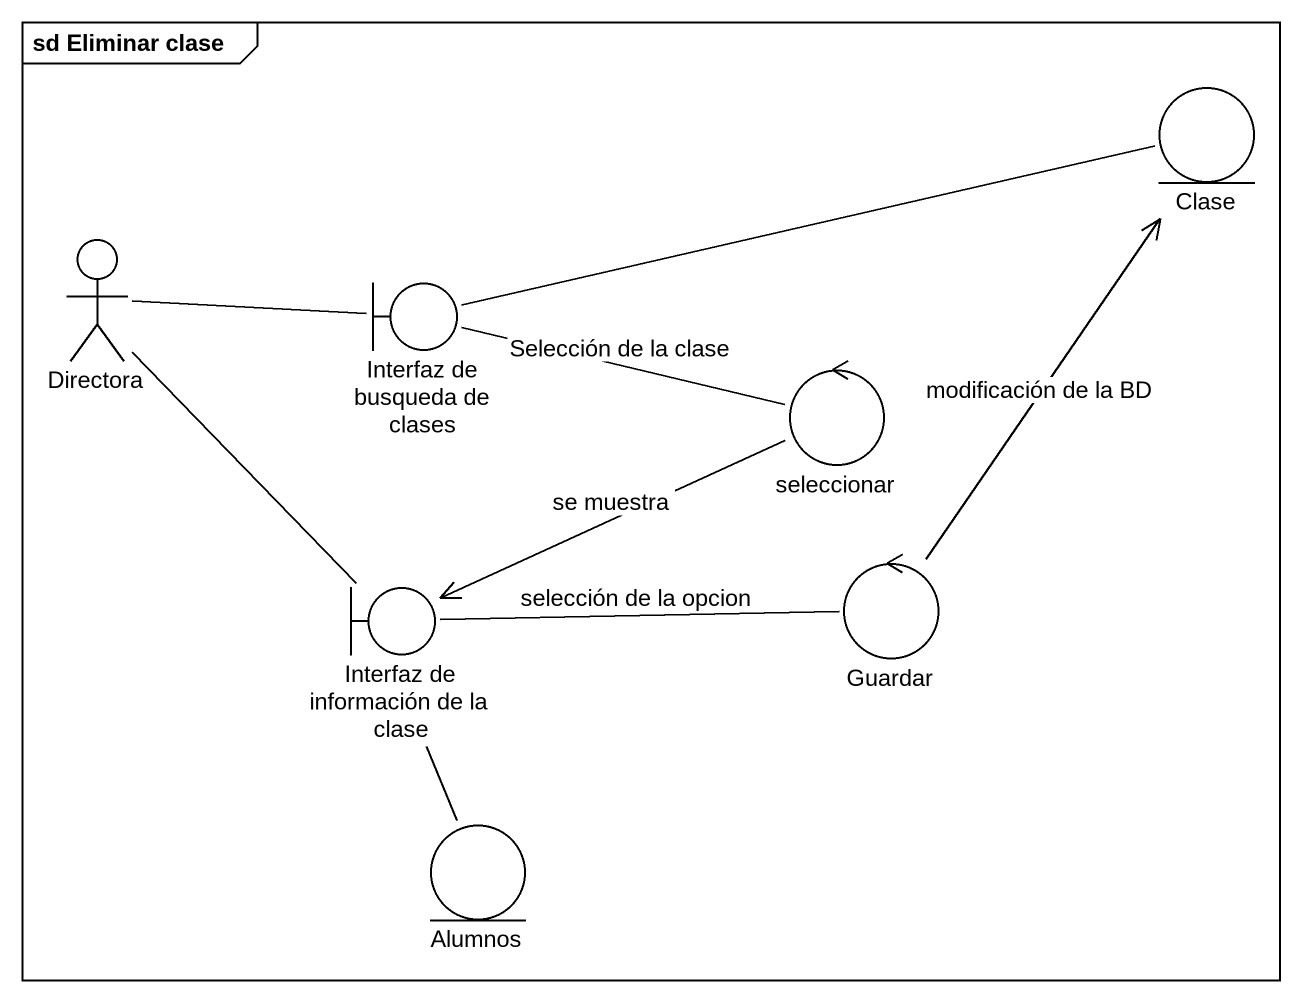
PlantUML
@startuml
mainframe sd Eliminar clase
entity Clase
actor Directora
boundary "Interfaz de busqueda de clases" as Interfaz_de_busqueda_de
control seleccionar
boundary "Interfaz de información de la clase" as Interfaz_de_información_de
control Guardar
entity Alumnos
Directora -right- Interfaz_de_busqueda_de
Interfaz_de_busqueda_de -right- Clase
Interfaz_de_busqueda_de -right- seleccionar : Selección de la clase
seleccionar -left-> Interfaz_de_información_de : se muestra
Interfaz_de_información_de -up- Directora
Interfaz_de_información_de -right- Guardar : selección de la opcion
Interfaz_de_información_de -- Alumnos
Guardar -up-> Clase : modificación de la BD
@enduml
